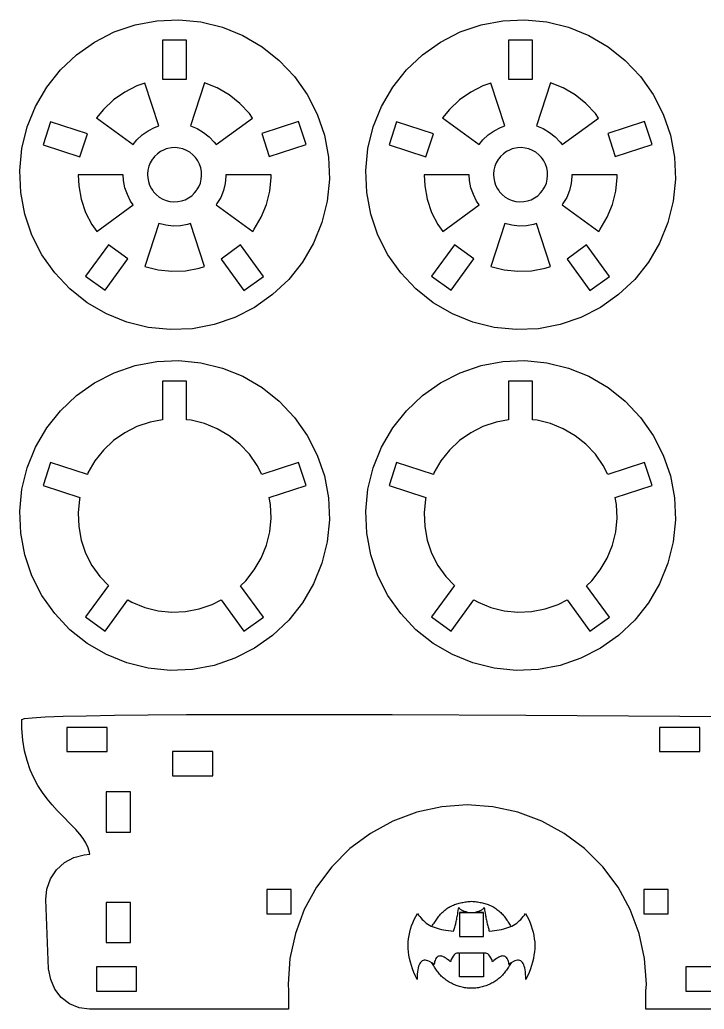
# Model space of a CAD drawing. Extents: x -3458 to 3458, y -2251 to 2251.
# Drawn here: x -3342 to -2525, y 1026 to 2206 of the extents above; entities that cross this region are included whole.
import ezdxf

# ---------------------------------------------------------------- set-up
doc = ezdxf.new("R2010")
doc.units = 0
doc.header["$MEASUREMENT"] = 0
doc.layers.get('0').update_dxf_attribs({"linetype": 'CONTINUOUS'})

msp = doc.modelspace()

# ---------------------------------------------------------------- linework, layer by layer
for p, q in [((-3229.2, 2191.2), (-3204.2, 2199.7)), ((-3204.2, 2199.7), (-3178.3, 2204.6)), ((-3178.3, 2204.6), (-3152, 2205.7)), ((-3152, 2205.7), (-3125.7, 2203.1)), ((-3125.7, 2203.1), (-3100.2, 2196.8)), ((-3100.2, 2196.8), (-3075.7, 2186.8)), ((-2816.4, 2191.2), (-2791.4, 2199.7)), ((-2791.4, 2199.7), (-2765.5, 2204.6)), ((-2765.5, 2204.6), (-2739.2, 2205.7)), ((-2739.2, 2205.7), (-2712.9, 2203.1)), ((-2712.9, 2203.1), (-2687.4, 2196.8)), ((-2687.4, 2196.8), (-2662.9, 2186.8)), ((-3252.7, 2179.2), (-3229.2, 2191.2)), ((-3075.7, 2186.8), (-3052.9, 2173.6)), ((-2839.9, 2179.2), (-2816.4, 2191.2)), ((-2662.9, 2186.8), (-2640.1, 2173.6)), ((-3274.2, 2164), (-3252.7, 2179.2)), ((-3142.8, 2181.3), (-3171.6, 2181.3)), ((-3171.6, 2181.3), (-3171.6, 2135)), ((-3142.8, 2135), (-3142.8, 2181.3)), ((-3052.9, 2173.6), (-3032.3, 2157.2)), ((-2861.4, 2164), (-2839.9, 2179.2)), ((-2758.8, 2181.3), (-2758.8, 2135)), ((-2730, 2181.3), (-2758.8, 2181.3)), ((-2730, 2135), (-2730, 2181.3)), ((-2640.1, 2173.6), (-2619.5, 2157.2)), ((-3293.4, 2145.9), (-3274.2, 2164)), ((-2880.6, 2145.9), (-2861.4, 2164)), ((-3032.3, 2157.2), (-3014.2, 2138)), ((-2619.5, 2157.2), (-2601.4, 2138)), ((-3309.7, 2125.2), (-3293.4, 2145.9)), ((-3014.2, 2138), (-2999, 2116.5)), ((-2897, 2125.2), (-2880.6, 2145.9)), ((-2601.4, 2138), (-2586.2, 2116.5)), ((-3323, 2102.5), (-3309.7, 2125.2)), ((-3202.1, 2127.1), (-3216.7, 2119.6)), ((-3192.7, 2130.3), (-3202.1, 2127.1)), ((-3176.1, 2079.2), (-3192.7, 2130.3)), ((-3171.6, 2135), (-3142.8, 2135)), ((-3121.6, 2130.6), (-3138.3, 2079.2)), ((-3106.4, 2124.4), (-3121.6, 2130.6)), ((-3092.2, 2116.1), (-3106.4, 2124.4)), ((-2910.2, 2102.5), (-2897, 2125.2)), ((-2789.3, 2127.1), (-2803.9, 2119.6)), ((-2779.9, 2130.3), (-2789.3, 2127.1)), ((-2763.3, 2079.2), (-2779.9, 2130.3)), ((-2758.8, 2135), (-2730, 2135)), ((-2708.8, 2130.6), (-2725.5, 2079.2)), ((-2693.6, 2124.4), (-2708.8, 2130.6)), ((-2679.4, 2116.1), (-2693.6, 2124.4)), ((-3216.7, 2119.6), (-3230.1, 2110.2)), ((-3079.3, 2105.9), (-3092.2, 2116.1)), ((-2999, 2116.5), (-2987, 2093)), ((-2803.9, 2119.6), (-2817.3, 2110.2)), ((-2666.5, 2105.9), (-2679.4, 2116.1)), ((-2586.2, 2116.5), (-2574.2, 2093)), ((-3332.9, 2078), (-3323, 2102.5)), ((-3230.1, 2110.2), (-3242.1, 2098.9)), ((-3068, 2094), (-3079.3, 2105.9)), ((-2920.1, 2078), (-2910.2, 2102.5)), ((-2817.3, 2110.2), (-2829.3, 2098.9)), ((-2655.2, 2094), (-2666.5, 2105.9)), ((-3242.1, 2098.9), (-3250.4, 2088.7)), ((-3250.4, 2088.7), (-3206.7, 2056.9)), ((-3107.7, 2057), (-3064.2, 2088.6)), ((-3064.2, 2088.6), (-3068, 2094)), ((-2987, 2093), (-2978.5, 2068)), ((-2829.3, 2098.9), (-2837.6, 2088.7)), ((-2837.6, 2088.7), (-2793.9, 2056.9)), ((-2694.9, 2057), (-2651.4, 2088.6)), ((-2651.4, 2088.6), (-2655.2, 2094)), ((-2574.2, 2093), (-2565.7, 2068)), ((-3339.3, 2052.4), (-3332.9, 2078)), ((-3305.2, 2084.1), (-3314.1, 2056.8)), ((-3261.2, 2069.9), (-3305.2, 2084.1)), ((-3188.8, 2073.4), (-3181, 2077.4)), ((-3181, 2077.4), (-3176.1, 2079.2)), ((-3138.3, 2079.2), (-3130.2, 2075.9)), ((-3009.2, 2084.3), (-3053.2, 2070)), ((-3000.3, 2056.9), (-3009.2, 2084.3)), ((-2926.5, 2052.4), (-2920.1, 2078)), ((-2892.4, 2084.1), (-2901.3, 2056.8)), ((-2848.4, 2069.9), (-2892.4, 2084.1)), ((-2776, 2073.4), (-2768.2, 2077.4)), ((-2768.2, 2077.4), (-2763.3, 2079.2)), ((-2725.5, 2079.2), (-2717.4, 2075.9)), ((-2596.4, 2084.3), (-2640.4, 2070)), ((-2587.5, 2056.9), (-2596.4, 2084.3)), ((-3270.1, 2042.5), (-3261.2, 2069.9)), ((-3202.3, 2062.4), (-3195.9, 2068.4)), ((-3195.9, 2068.4), (-3188.8, 2073.4)), ((-3130.2, 2075.9), (-3122.7, 2071.5)), ((-3122.7, 2071.5), (-3115.8, 2066.1)), ((-3115.8, 2066.1), (-3109.8, 2059.8)), ((-3053.2, 2070), (-3044.3, 2042.6)), ((-2978.5, 2068), (-2973.6, 2042.1)), ((-2857.3, 2042.5), (-2848.4, 2069.9)), ((-2789.5, 2062.4), (-2783.1, 2068.4)), ((-2783.1, 2068.4), (-2776, 2073.4)), ((-2717.4, 2075.9), (-2709.9, 2071.5)), ((-2709.9, 2071.5), (-2703, 2066.1)), ((-2703, 2066.1), (-2697, 2059.8)), ((-2640.4, 2070), (-2631.5, 2042.6)), ((-2565.7, 2068), (-2560.8, 2042.1)), ((-3314.1, 2056.8), (-3270.1, 2042.5)), ((-3206.7, 2056.9), (-3202.3, 2062.4)), ((-3160.9, 2053.1), (-3165.4, 2052.3)), ((-3156.3, 2053.3), (-3160.9, 2053.1)), ((-3151.7, 2052.8), (-3156.3, 2053.3)), ((-3147.2, 2051.7), (-3151.7, 2052.8)), ((-3109.8, 2059.8), (-3107.7, 2057)), ((-3044.3, 2042.6), (-3000.3, 2056.9)), ((-2901.3, 2056.8), (-2857.3, 2042.5)), ((-2793.9, 2056.9), (-2789.5, 2062.4)), ((-2748.1, 2053.1), (-2752.6, 2052.3)), ((-2743.5, 2053.3), (-2748.1, 2053.1)), ((-2738.9, 2052.8), (-2743.5, 2053.3)), ((-2734.4, 2051.7), (-2738.9, 2052.8)), ((-2697, 2059.8), (-2694.9, 2057)), ((-2631.5, 2042.6), (-2587.5, 2056.9)), ((-3341.9, 2026.2), (-3339.3, 2052.4)), ((-3181, 2042.8), (-3183.3, 2040)), ((-3177.7, 2046), (-3181, 2042.8)), ((-3173.9, 2048.7), (-3177.7, 2046)), ((-3169.8, 2050.8), (-3173.9, 2048.7)), ((-3167.2, 2051.7), (-3169.8, 2050.8)), ((-3165.4, 2052.3), (-3167.2, 2051.7)), ((-3142.9, 2050), (-3147.2, 2051.7)), ((-3138.9, 2047.7), (-3142.9, 2050)), ((-3135.3, 2044.8), (-3138.9, 2047.7)), ((-3132.2, 2041.5), (-3135.3, 2044.8)), ((-3131, 2040), (-3132.2, 2041.5)), ((-2973.6, 2042.1), (-2972.5, 2015.8)), ((-2929.1, 2026.2), (-2926.5, 2052.4)), ((-2768.2, 2042.8), (-2770.5, 2040)), ((-2764.9, 2046), (-2768.2, 2042.8)), ((-2761.1, 2048.7), (-2764.9, 2046)), ((-2757, 2050.8), (-2761.1, 2048.7)), ((-2754.4, 2051.7), (-2757, 2050.8)), ((-2752.6, 2052.3), (-2754.4, 2051.7)), ((-2730.1, 2050), (-2734.4, 2051.7)), ((-2726.1, 2047.7), (-2730.1, 2050)), ((-2722.5, 2044.8), (-2726.1, 2047.7)), ((-2719.4, 2041.5), (-2722.5, 2044.8)), ((-2718.2, 2040), (-2719.4, 2041.5)), ((-2560.8, 2042.1), (-2559.7, 2015.8)), ((-3187.9, 2031), (-3189, 2026.5)), ((-3186.2, 2035.2), (-3187.9, 2031)), ((-3183.9, 2039.2), (-3186.2, 2035.2)), ((-3183.3, 2040), (-3183.9, 2039.2)), ((-3129.5, 2037.7), (-3131, 2040)), ((-3127.4, 2033.6), (-3129.5, 2037.7)), ((-3125.9, 2029.2), (-3127.4, 2033.6)), ((-3125.1, 2024.7), (-3125.9, 2029.2)), ((-2775.1, 2031), (-2776.2, 2026.5)), ((-2773.4, 2035.2), (-2775.1, 2031)), ((-2771.1, 2039.2), (-2773.4, 2035.2)), ((-2770.5, 2040), (-2771.1, 2039.2)), ((-2716.7, 2037.7), (-2718.2, 2040)), ((-2714.6, 2033.6), (-2716.7, 2037.7)), ((-2713.1, 2029.2), (-2714.6, 2033.6)), ((-2712.3, 2024.7), (-2713.1, 2029.2)), ((-3340.7, 1999.9), (-3341.9, 2026.2)), ((-3218.4, 2021), (-3272.4, 2021)), ((-3272.4, 2021), (-3271.6, 2007.8)), ((-3218, 2014), (-3218.4, 2021)), ((-3189, 2026.5), (-3189.5, 2021.9)), ((-3189.5, 2021.9), (-3189.5, 2021)), ((-3189.5, 2021), (-3189.3, 2017.3)), ((-3189.3, 2017.3), (-3188.4, 2012.8)), ((-3125.3, 2015.5), (-3124.9, 2020.1)), ((-3124.9, 2021), (-3125.1, 2024.7)), ((-3124.9, 2020.1), (-3124.9, 2021)), ((-3096, 2019.3), (-3096.9, 2010.6)), ((-3042, 2021), (-3096, 2021)), ((-3096, 2021), (-3096, 2019.3)), ((-3043.6, 2001.4), (-3042, 2017.8)), ((-3042, 2017.8), (-3042, 2021)), ((-2928, 1999.9), (-2929.1, 2026.2)), ((-2805.6, 2021), (-2859.6, 2021)), ((-2859.6, 2021), (-2858.8, 2007.8)), ((-2805.2, 2014), (-2805.6, 2021)), ((-2776.2, 2026.5), (-2776.7, 2021.9)), ((-2776.7, 2021.9), (-2776.7, 2021)), ((-2776.7, 2021), (-2776.5, 2017.3)), ((-2776.5, 2017.3), (-2775.6, 2012.8)), ((-2712.5, 2015.5), (-2712.1, 2020.1)), ((-2712.1, 2021), (-2712.3, 2024.7)), ((-2712.1, 2020.1), (-2712.1, 2021)), ((-2683.2, 2019.3), (-2684.1, 2010.6)), ((-2629.2, 2021), (-2683.2, 2021)), ((-2683.2, 2021), (-2683.2, 2019.3)), ((-2630.9, 2001.4), (-2629.2, 2017.8)), ((-2629.2, 2017.8), (-2629.2, 2021)), ((-3271.6, 2007.8), (-3268.6, 1991.7)), ((-3216.4, 2005.4), (-3218, 2014)), ((-3188.4, 2012.8), (-3187, 2008.4)), ((-3187, 2008.4), (-3184.8, 2004.3)), ((-3130.5, 2002.8), (-3128.2, 2006.7)), ((-3128.2, 2006.7), (-3126.4, 2011)), ((-3126.4, 2011), (-3125.3, 2015.5)), ((-3096.9, 2010.6), (-3099, 2002.1)), ((-2972.5, 2015.8), (-2975.1, 1989.6)), ((-2858.8, 2007.8), (-2855.8, 1991.7)), ((-2803.6, 2005.4), (-2805.2, 2014)), ((-2775.6, 2012.8), (-2774.2, 2008.4)), ((-2774.2, 2008.4), (-2772, 2004.3)), ((-2717.7, 2002.8), (-2715.4, 2006.7)), ((-2715.4, 2006.7), (-2713.6, 2011)), ((-2713.6, 2011), (-2712.5, 2015.5)), ((-2684.1, 2010.6), (-2686.2, 2002.1)), ((-2559.7, 2015.8), (-2562.3, 1989.6)), ((-3335.9, 1973.9), (-3340.7, 1999.9)), ((-3213.5, 1997.2), (-3216.4, 2005.4)), ((-3209.6, 1989.4), (-3213.5, 1997.2)), ((-3184.8, 2004.3), (-3183.3, 2002)), ((-3183.3, 2002), (-3182.2, 2000.5)), ((-3182.2, 2000.5), (-3179, 1997.2)), ((-3179, 1997.2), (-3175.4, 1994.3)), ((-3175.4, 1994.3), (-3171.4, 1992)), ((-3140.5, 1993.3), (-3136.7, 1996)), ((-3136.7, 1996), (-3133.4, 1999.2)), ((-3133.4, 1999.2), (-3131, 2002)), ((-3131, 2002), (-3130.5, 2002.8)), ((-3102.2, 1994), (-3106.7, 1986.5)), ((-3099, 2002.1), (-3102.2, 1994)), ((-3047.6, 1985.4), (-3043.6, 2001.4)), ((-2923.1, 1973.9), (-2928, 1999.9)), ((-2800.7, 1997.2), (-2803.6, 2005.4)), ((-2796.8, 1989.4), (-2800.7, 1997.2)), ((-2772, 2004.3), (-2770.5, 2002)), ((-2770.5, 2002), (-2769.4, 2000.5)), ((-2769.4, 2000.5), (-2766.2, 1997.2)), ((-2766.2, 1997.2), (-2762.6, 1994.3)), ((-2762.6, 1994.3), (-2758.6, 1992)), ((-2727.7, 1993.3), (-2723.9, 1996)), ((-2723.9, 1996), (-2720.6, 1999.2)), ((-2720.6, 1999.2), (-2718.2, 2002)), ((-2718.2, 2002), (-2717.7, 2002.8)), ((-2689.4, 1994), (-2693.8, 1986.5)), ((-2686.2, 2002.1), (-2689.4, 1994)), ((-2634.8, 1985.4), (-2630.9, 2001.4)), ((-3268.6, 1991.7), (-3263.3, 1976.1)), ((-3250.1, 1953.4), (-3206.7, 1985)), ((-3206.7, 1985), (-3209.6, 1989.4)), ((-3171.4, 1992), (-3167.2, 1990.2)), ((-3167.2, 1990.2), (-3162.7, 1989.1)), ((-3162.7, 1989.1), (-3158.1, 1988.7)), ((-3158.1, 1988.7), (-3153.5, 1988.9)), ((-3153.5, 1988.9), (-3148.9, 1989.7)), ((-3148.9, 1989.7), (-3147.2, 1990.3)), ((-3147.2, 1990.3), (-3144.6, 1991.2)), ((-3144.6, 1991.2), (-3140.5, 1993.3)), ((-3106.7, 1986.5), (-3107.7, 1985.1)), ((-3107.7, 1985.1), (-3063.9, 1953.3)), ((-3053.8, 1970.2), (-3047.6, 1985.4)), ((-2975.1, 1989.6), (-2981.4, 1964)), ((-2855.8, 1991.7), (-2850.5, 1976.1)), ((-2837.3, 1953.4), (-2793.9, 1985)), ((-2793.9, 1985), (-2796.8, 1989.4)), ((-2758.6, 1992), (-2754.3, 1990.2)), ((-2754.3, 1990.2), (-2749.9, 1989.1)), ((-2749.9, 1989.1), (-2745.3, 1988.7)), ((-2745.3, 1988.7), (-2740.7, 1988.9)), ((-2740.7, 1988.9), (-2736.1, 1989.7)), ((-2736.1, 1989.7), (-2734.4, 1990.3)), ((-2734.4, 1990.3), (-2731.8, 1991.2)), ((-2731.8, 1991.2), (-2727.7, 1993.3)), ((-2693.8, 1986.5), (-2694.9, 1985.1)), ((-2694.9, 1985.1), (-2651.1, 1953.3)), ((-2641, 1970.2), (-2634.8, 1985.4)), ((-2562.3, 1989.6), (-2568.6, 1964)), ((-3327.4, 1949), (-3335.9, 1973.9)), ((-3263.3, 1976.1), (-3255.8, 1961.5)), ((-3062.1, 1956), (-3053.8, 1970.2)), ((-2914.6, 1949), (-2923.1, 1973.9)), ((-2850.5, 1976.1), (-2843, 1961.5)), ((-2649.3, 1956), (-2641, 1970.2)), ((-3255.8, 1961.5), (-3250.1, 1953.4)), ((-3176.1, 1962.8), (-3192.7, 1911.4)), ((-3167.6, 1960.7), (-3176.1, 1962.8)), ((-3158.9, 1959.8), (-3167.6, 1960.7)), ((-3150.2, 1960.2), (-3158.9, 1959.8)), ((-3141.6, 1961.8), (-3150.2, 1960.2)), ((-3138.2, 1962.8), (-3141.6, 1961.8)), ((-3121.6, 1911.7), (-3138.2, 1962.8)), ((-2981.4, 1964), (-2991.3, 1939.5)), ((-2843, 1961.5), (-2837.3, 1953.4)), ((-2763.3, 1962.8), (-2779.9, 1911.4)), ((-2754.8, 1960.7), (-2763.3, 1962.8)), ((-2746.1, 1959.8), (-2754.8, 1960.7)), ((-2737.4, 1960.2), (-2746.1, 1959.8)), ((-2728.8, 1961.8), (-2737.4, 1960.2)), ((-2725.4, 1962.8), (-2728.8, 1961.8)), ((-2708.8, 1911.7), (-2725.4, 1962.8)), ((-2568.6, 1964), (-2578.5, 1939.5)), ((-3315.4, 1925.5), (-3327.4, 1949)), ((-3063.9, 1953.3), (-3062.1, 1956)), ((-2902.6, 1925.5), (-2914.6, 1949)), ((-2651.1, 1953.3), (-2649.3, 1956)), ((-3236.1, 1937.5), (-3263.4, 1900.2)), ((-3212.9, 1920.5), (-3236.1, 1937.5)), ((-3078.5, 1937.2), (-3101.8, 1920.3)), ((-3051.3, 1899.8), (-3078.5, 1937.2)), ((-2991.3, 1939.5), (-3004.6, 1916.8)), ((-2823.3, 1937.5), (-2850.6, 1900.2)), ((-2800.1, 1920.5), (-2823.3, 1937.5)), ((-2665.7, 1937.2), (-2689, 1920.3)), ((-2638.5, 1899.8), (-2665.7, 1937.2)), ((-2578.5, 1939.5), (-2591.8, 1916.8)), ((-3300.2, 1904), (-3315.4, 1925.5)), ((-2887.4, 1904), (-2902.6, 1925.5)), ((-3240.2, 1883.2), (-3212.9, 1920.5)), ((-3192.7, 1911.4), (-3176.8, 1907.5)), ((-3127.8, 1909.6), (-3121.6, 1911.7)), ((-3101.8, 1920.3), (-3074.6, 1882.9)), ((-3004.6, 1916.8), (-3021, 1896.1)), ((-2827.4, 1883.2), (-2800.1, 1920.5)), ((-2779.9, 1911.4), (-2764, 1907.5)), ((-2715, 1909.6), (-2708.8, 1911.7)), ((-2689, 1920.3), (-2661.8, 1882.9)), ((-2591.8, 1916.8), (-2608.2, 1896.1)), ((-3282.1, 1884.8), (-3300.2, 1904)), ((-3263.4, 1900.2), (-3240.2, 1883.2)), ((-3176.8, 1907.5), (-3160.4, 1905.8)), ((-3160.4, 1905.8), (-3144, 1906.5)), ((-3144, 1906.5), (-3127.8, 1909.6)), ((-3074.6, 1882.9), (-3051.3, 1899.8)), ((-2869.3, 1884.8), (-2887.4, 1904)), ((-2850.6, 1900.2), (-2827.4, 1883.2)), ((-2764, 1907.5), (-2747.6, 1905.8)), ((-2747.6, 1905.8), (-2731.2, 1906.5)), ((-2731.2, 1906.5), (-2715, 1909.6)), ((-2661.8, 1882.9), (-2638.5, 1899.8)), ((-3021, 1896.1), (-3040.2, 1878)), ((-2608.2, 1896.1), (-2627.4, 1878)), ((-3261.4, 1868.4), (-3282.1, 1884.8)), ((-3040.2, 1878), (-3061.7, 1862.8)), ((-2848.6, 1868.4), (-2869.3, 1884.8)), ((-2627.4, 1878), (-2648.9, 1862.8)), ((-3238.6, 1855.1), (-3261.4, 1868.4)), ((-2825.8, 1855.1), (-2848.6, 1868.4)), ((-3214.2, 1845.2), (-3238.6, 1855.1)), ((-3061.7, 1862.8), (-3085.2, 1850.8)), ((-2801.4, 1845.2), (-2825.8, 1855.1)), ((-2648.9, 1862.8), (-2672.4, 1850.8)), ((-3188.6, 1838.9), (-3214.2, 1845.2)), ((-3110.1, 1842.3), (-3136, 1837.4)), ((-3085.2, 1850.8), (-3110.1, 1842.3)), ((-2775.8, 1838.9), (-2801.4, 1845.2)), ((-2697.3, 1842.3), (-2723.2, 1837.4)), ((-2672.4, 1850.8), (-2697.3, 1842.3)), ((-3162.4, 1836.3), (-3188.6, 1838.9)), ((-3136, 1837.4), (-3162.4, 1836.3)), ((-2749.6, 1836.3), (-2775.8, 1838.9)), ((-2723.2, 1837.4), (-2749.6, 1836.3)), ((-3229.2, 1784.9), (-3204.2, 1793.4)), ((-3204.2, 1793.4), (-3178.3, 1798.3)), ((-3178.3, 1798.3), (-3152, 1799.4)), ((-3152, 1799.4), (-3125.7, 1796.8)), ((-3125.7, 1796.8), (-3100.2, 1790.5)), ((-2816.4, 1784.9), (-2791.4, 1793.4)), ((-2791.4, 1793.4), (-2765.5, 1798.3)), ((-2765.5, 1798.3), (-2739.2, 1799.4)), ((-2739.2, 1799.4), (-2712.9, 1796.8)), ((-2712.9, 1796.8), (-2687.4, 1790.5)), ((-3252.7, 1772.9), (-3229.2, 1784.9)), ((-3100.2, 1790.5), (-3075.7, 1780.6)), ((-2839.9, 1772.9), (-2816.4, 1784.9)), ((-2687.4, 1790.5), (-2662.9, 1780.6)), ((-3274.2, 1757.7), (-3252.7, 1772.9)), ((-3142.8, 1775), (-3171.6, 1775)), ((-3171.6, 1775), (-3171.6, 1728.7)), ((-3142.8, 1728.7), (-3142.8, 1775)), ((-3075.7, 1780.6), (-3052.9, 1767.3)), ((-2861.4, 1757.7), (-2839.9, 1772.9)), ((-2730, 1775), (-2758.8, 1775)), ((-2758.8, 1775), (-2758.8, 1728.7)), ((-2730, 1728.7), (-2730, 1775)), ((-2662.9, 1780.6), (-2640.1, 1767.3)), ((-3293.4, 1739.6), (-3274.2, 1757.7)), ((-3052.9, 1767.3), (-3032.3, 1750.9)), ((-2880.6, 1739.6), (-2861.4, 1757.7)), ((-2640.1, 1767.3), (-2619.5, 1750.9)), ((-3032.3, 1750.9), (-3014.2, 1731.7)), ((-2619.5, 1750.9), (-2601.4, 1731.7)), ((-3309.7, 1719), (-3293.4, 1739.6)), ((-2897, 1719), (-2880.6, 1739.6)), ((-3186.5, 1726.1), (-3202.1, 1720.8)), ((-3171.6, 1728.7), (-3186.5, 1726.1)), ((-3137.6, 1728.2), (-3142.8, 1728.7)), ((-3121.6, 1724.3), (-3137.6, 1728.2)), ((-3106.4, 1718.1), (-3121.6, 1724.3)), ((-3014.2, 1731.7), (-2999, 1710.2)), ((-2773.7, 1726.1), (-2789.3, 1720.8)), ((-2758.8, 1728.7), (-2773.7, 1726.1)), ((-2724.8, 1728.2), (-2730, 1728.7)), ((-2708.8, 1724.3), (-2724.8, 1728.2)), ((-2693.6, 1718.1), (-2708.8, 1724.3)), ((-2601.4, 1731.7), (-2586.2, 1710.2)), ((-3323, 1696.2), (-3309.7, 1719)), ((-3216.7, 1713.3), (-3230.1, 1703.9)), ((-3202.1, 1720.8), (-3216.7, 1713.3)), ((-3092.2, 1709.8), (-3106.4, 1718.1)), ((-2910.2, 1696.2), (-2897, 1719)), ((-2803.9, 1713.3), (-2817.3, 1703.9)), ((-2789.3, 1720.8), (-2803.9, 1713.3)), ((-2679.4, 1709.8), (-2693.6, 1718.1)), ((-3230.1, 1703.9), (-3242.1, 1692.6)), ((-3079.3, 1699.6), (-3092.2, 1709.8)), ((-3068, 1687.7), (-3079.3, 1699.6)), ((-2999, 1710.2), (-2987, 1686.7)), ((-2817.3, 1703.9), (-2829.3, 1692.6)), ((-2666.5, 1699.6), (-2679.4, 1709.8)), ((-2655.2, 1687.7), (-2666.5, 1699.6)), ((-2586.2, 1710.2), (-2574.2, 1686.7)), ((-3332.9, 1671.7), (-3323, 1696.2)), ((-3242.1, 1692.6), (-3252.3, 1679.7)), ((-3058.5, 1674.3), (-3068, 1687.7)), ((-2920.1, 1671.7), (-2910.2, 1696.2)), ((-2829.3, 1692.6), (-2839.5, 1679.7)), ((-2645.7, 1674.3), (-2655.2, 1687.7)), ((-3305.2, 1677.9), (-3314.1, 1650.5)), ((-3261.2, 1663.6), (-3305.2, 1677.9)), ((-3252.3, 1679.7), (-3260.6, 1665.5)), ((-3009.2, 1678), (-3053.2, 1663.7)), ((-3000.3, 1650.6), (-3009.2, 1678)), ((-2987, 1686.7), (-2978.5, 1661.8)), ((-2892.4, 1677.9), (-2901.3, 1650.5)), ((-2848.4, 1663.6), (-2892.4, 1677.9)), ((-2839.5, 1679.7), (-2847.8, 1665.5)), ((-2596.4, 1678), (-2640.4, 1663.7)), ((-2587.5, 1650.6), (-2596.4, 1678)), ((-2574.2, 1686.7), (-2565.7, 1661.8)), ((-3339.3, 1646.2), (-3332.9, 1671.7)), ((-3260.6, 1665.5), (-3261.2, 1663.6)), ((-3053.2, 1663.7), (-3058.5, 1674.3)), ((-2926.5, 1646.2), (-2920.1, 1671.7)), ((-2847.8, 1665.5), (-2848.4, 1663.6)), ((-2640.4, 1663.7), (-2645.7, 1674.3)), ((-2978.5, 1661.8), (-2973.6, 1635.9)), ((-2565.7, 1661.8), (-2560.8, 1635.9)), ((-3341.9, 1619.9), (-3339.3, 1646.2)), ((-3314.1, 1650.5), (-3270.1, 1636.2)), ((-3044.3, 1636.3), (-3000.3, 1650.6)), ((-2929.1, 1619.9), (-2926.5, 1646.2)), ((-2901.3, 1650.5), (-2857.3, 1636.2)), ((-2631.5, 1636.3), (-2587.5, 1650.6)), ((-3270.7, 1634.3), (-3272.3, 1618)), ((-3270.1, 1636.2), (-3270.7, 1634.3)), ((-3042.7, 1627.9), (-3044.3, 1636.3)), ((-2973.6, 1635.9), (-2972.5, 1609.5)), ((-2857.9, 1634.3), (-2859.5, 1618)), ((-2857.3, 1636.2), (-2857.9, 1634.3)), ((-2629.9, 1627.9), (-2631.5, 1636.3)), ((-2560.8, 1635.9), (-2559.7, 1609.5)), ((-3340.7, 1593.6), (-3341.9, 1619.9)), ((-3272.3, 1618), (-3271.6, 1601.5)), ((-3042, 1611.5), (-3042.7, 1627.9)), ((-2928, 1593.6), (-2929.1, 1619.9)), ((-2859.5, 1618), (-2858.8, 1601.5)), ((-2629.2, 1611.5), (-2629.9, 1627.9)), ((-3043.6, 1595.1), (-3042, 1611.5)), ((-2972.5, 1609.5), (-2975.1, 1583.3)), ((-2630.9, 1595.1), (-2629.2, 1611.5)), ((-2559.7, 1609.5), (-2562.3, 1583.3)), ((-3335.9, 1567.7), (-3340.7, 1593.6)), ((-3271.6, 1601.5), (-3268.6, 1585.4)), ((-3047.6, 1579.2), (-3043.6, 1595.1)), ((-2923.1, 1567.7), (-2928, 1593.6)), ((-2858.8, 1601.5), (-2855.8, 1585.4)), ((-2634.8, 1579.2), (-2630.9, 1595.1)), ((-3268.6, 1585.4), (-3263.3, 1569.8)), ((-2975.1, 1583.3), (-2981.4, 1557.7)), ((-2855.8, 1585.4), (-2850.5, 1569.8)), ((-2562.3, 1583.3), (-2568.6, 1557.7)), ((-3263.3, 1569.8), (-3255.8, 1555.2)), ((-3053.8, 1563.9), (-3047.6, 1579.2)), ((-2850.5, 1569.8), (-2843, 1555.2)), ((-2641, 1563.9), (-2634.8, 1579.2)), ((-3327.4, 1542.7), (-3335.9, 1567.7)), ((-3062.1, 1549.7), (-3053.8, 1563.9)), ((-2981.4, 1557.7), (-2991.3, 1533.3)), ((-2914.6, 1542.7), (-2923.1, 1567.7)), ((-2649.3, 1549.7), (-2641, 1563.9)), ((-2568.6, 1557.7), (-2578.5, 1533.3)), ((-3255.8, 1555.2), (-3246.3, 1541.8)), ((-3072.3, 1536.8), (-3062.1, 1549.7)), ((-2843, 1555.2), (-2833.5, 1541.8)), ((-2659.5, 1536.8), (-2649.3, 1549.7)), ((-3315.4, 1519.2), (-3327.4, 1542.7)), ((-3246.3, 1541.8), (-3236.1, 1531.2)), ((-3078.5, 1531), (-3072.3, 1536.8)), ((-2902.6, 1519.2), (-2914.6, 1542.7)), ((-2833.5, 1541.8), (-2823.3, 1531.2)), ((-2665.7, 1531), (-2659.5, 1536.8)), ((-3236.1, 1531.2), (-3263.4, 1493.9)), ((-3051.3, 1493.6), (-3078.5, 1531)), ((-2991.3, 1533.3), (-3004.6, 1510.5)), ((-2823.3, 1531.2), (-2850.6, 1493.9)), ((-2638.5, 1493.6), (-2665.7, 1531)), ((-2578.5, 1533.3), (-2591.8, 1510.5)), ((-3300.2, 1497.7), (-3315.4, 1519.2)), ((-3240.2, 1476.9), (-3212.9, 1514.2)), ((-3212.9, 1514.2), (-3208, 1511.3)), ((-3208, 1511.3), (-3192.7, 1505.1)), ((-3112.3, 1508.6), (-3101.8, 1514)), ((-3101.8, 1514), (-3074.6, 1476.6)), ((-3004.6, 1510.5), (-3021, 1489.8)), ((-2887.4, 1497.7), (-2902.6, 1519.2)), ((-2827.4, 1476.9), (-2800.1, 1514.2)), ((-2800.1, 1514.2), (-2795.2, 1511.3)), ((-2795.2, 1511.3), (-2779.9, 1505.1)), ((-2699.5, 1508.6), (-2689, 1514)), ((-2689, 1514), (-2661.8, 1476.6)), ((-2591.8, 1510.5), (-2608.2, 1489.8)), ((-3192.7, 1505.1), (-3176.8, 1501.2)), ((-3176.8, 1501.2), (-3160.4, 1499.6)), ((-3160.4, 1499.6), (-3144, 1500.3)), ((-3144, 1500.3), (-3127.8, 1503.3)), ((-3127.8, 1503.3), (-3112.3, 1508.6)), ((-2779.9, 1505.1), (-2764, 1501.2)), ((-2764, 1501.2), (-2747.6, 1499.6)), ((-2747.6, 1499.6), (-2731.2, 1500.3)), ((-2731.2, 1500.3), (-2715, 1503.3)), ((-2715, 1503.3), (-2699.5, 1508.6)), ((-3282.1, 1478.5), (-3300.2, 1497.7)), ((-3263.4, 1493.9), (-3240.2, 1476.9)), ((-3074.6, 1476.6), (-3051.3, 1493.6)), ((-3021, 1489.8), (-3040.2, 1471.7)), ((-2869.3, 1478.5), (-2887.4, 1497.7)), ((-2850.6, 1493.9), (-2827.4, 1476.9)), ((-2661.8, 1476.6), (-2638.5, 1493.6)), ((-2608.2, 1489.8), (-2627.4, 1471.7)), ((-3261.4, 1462.1), (-3282.1, 1478.5)), ((-2848.6, 1462.1), (-2869.3, 1478.5)), ((-3040.2, 1471.7), (-3061.7, 1456.5)), ((-2627.4, 1471.7), (-2648.9, 1456.5)), ((-3238.6, 1448.9), (-3261.4, 1462.1)), ((-3061.7, 1456.5), (-3085.2, 1444.5)), ((-2825.8, 1448.9), (-2848.6, 1462.1)), ((-2648.9, 1456.5), (-2672.4, 1444.5)), ((-3214.2, 1439), (-3238.6, 1448.9)), ((-3085.2, 1444.5), (-3110.1, 1436)), ((-2801.4, 1439), (-2825.8, 1448.9)), ((-2672.4, 1444.5), (-2697.3, 1436)), ((-3188.6, 1432.6), (-3214.2, 1439)), ((-3162.4, 1430), (-3188.6, 1432.6)), ((-3136, 1431.1), (-3162.4, 1430)), ((-3110.1, 1436), (-3136, 1431.1)), ((-2775.8, 1432.6), (-2801.4, 1439)), ((-2749.6, 1430), (-2775.8, 1432.6)), ((-2723.2, 1431.1), (-2749.6, 1430)), ((-2697.3, 1436), (-2723.2, 1431.1)), ((-3339.3, 1371.3), (-3336.2, 1372.5)), ((-3339.3, 1360.9), (-3339.3, 1371.3)), ((-3336.2, 1372.5), (-3327, 1373.6)), ((-3327, 1373.6), (-3311.6, 1374.5)), ((-3311.6, 1374.5), (-3290.1, 1375.4)), ((-3290.1, 1375.4), (-3262.5, 1376)), ((-3262.5, 1376), (-3228.8, 1376.6)), ((-3228.8, 1376.6), (-3188.9, 1377)), ((-3188.9, 1377), (-3143, 1377.4)), ((-3143, 1377.4), (-3090.8, 1377.6)), ((-3090.8, 1377.6), (-3032.6, 1377.6)), ((-3032.6, 1377.6), (-2968.2, 1377.6)), ((-2968.2, 1377.6), (-2897.7, 1377.4)), ((-2897.7, 1377.4), (-2738.3, 1376.6)), ((-2738.3, 1376.6), (-2554.4, 1375.4)), ((-2554.4, 1375.4), (-2113, 1371.3)), ((-3338.2, 1346.9), (-3339.3, 1360.9)), ((-3285.6, 1362), (-3285.6, 1333.2)), ((-3237.6, 1362), (-3285.6, 1362)), ((-3237.6, 1333.2), (-3237.6, 1362)), ((-2578.5, 1362), (-2578.5, 1333.2)), ((-2530.5, 1362), (-2578.5, 1362)), ((-2530.5, 1333.2), (-2530.5, 1362)), ((-3336.1, 1334.1), (-3338.2, 1346.9)), ((-3333.1, 1322.4), (-3336.1, 1334.1)), ((-3285.6, 1333.2), (-3237.6, 1333.2)), ((-3111.5, 1333.2), (-3159.5, 1333.2)), ((-3159.5, 1333.2), (-3159.5, 1304.4)), ((-3111.5, 1304.4), (-3111.5, 1333.2)), ((-2578.5, 1333.2), (-2530.5, 1333.2)), ((-3329.4, 1311.6), (-3333.1, 1322.4)), ((-3325.1, 1301.8), (-3329.4, 1311.6)), ((-3320.2, 1292.7), (-3325.1, 1301.8)), ((-3159.5, 1304.4), (-3111.5, 1304.4)), ((-3314.8, 1284.4), (-3320.2, 1292.7)), ((-3309.2, 1276.8), (-3314.8, 1284.4)), ((-3303.3, 1269.7), (-3309.2, 1276.8)), ((-3238.7, 1285.2), (-3238.7, 1237.2)), ((-3209.9, 1285.2), (-3238.7, 1285.2)), ((-3209.9, 1237.2), (-3209.9, 1285.2)), ((-3297.4, 1263.1), (-3303.3, 1269.7)), ((-3291.5, 1257), (-3297.4, 1263.1)), ((-2838.4, 1267.5), (-2868.2, 1261)), ((-2808, 1269.7), (-2838.4, 1267.5)), ((-2777.6, 1267.5), (-2808, 1269.7)), ((-2747.8, 1261), (-2777.6, 1267.5)), ((-3280.2, 1245.6), (-3291.5, 1257)), ((-2868.2, 1261), (-2896.8, 1250.3)), ((-2719.2, 1250.3), (-2747.8, 1261)), ((-3275, 1240.2), (-3280.2, 1245.6)), ((-3270.4, 1234.8), (-3275, 1240.2)), ((-2896.8, 1250.3), (-2923.6, 1235.7)), ((-2692.4, 1235.7), (-2719.2, 1250.3)), ((-3266.3, 1229.5), (-3270.4, 1234.8)), ((-3262.9, 1224.2), (-3266.3, 1229.5)), ((-3238.7, 1237.2), (-3209.9, 1237.2)), ((-2923.6, 1235.7), (-2948, 1217.5)), ((-2668, 1217.5), (-2692.4, 1235.7)), ((-3260.2, 1218.6), (-3262.9, 1224.2)), ((-3258.6, 1212.9), (-3260.2, 1218.6)), ((-2948, 1217.5), (-2969.6, 1195.9)), ((-2646.4, 1195.9), (-2668, 1217.5)), ((-3288.6, 1200.9), (-3277.3, 1207)), ((-3277.3, 1207), (-3265, 1210)), ((-3265, 1210), (-3258.3, 1210.8)), ((-3258.3, 1210.8), (-3258.6, 1212.9)), ((-3305.4, 1181.4), (-3298.2, 1192.2)), ((-3298.2, 1192.2), (-3288.6, 1200.9)), ((-2969.6, 1195.9), (-2987.9, 1171.5)), ((-2628.1, 1171.5), (-2646.4, 1195.9)), ((-3309.7, 1169.3), (-3305.4, 1181.4)), ((-3310.9, 1156.7), (-3309.7, 1169.3)), ((-3018.2, 1168.7), (-3047, 1168.7)), ((-3047, 1168.7), (-3047, 1139.9)), ((-3018.2, 1139.9), (-3018.2, 1168.7)), ((-2987.9, 1171.5), (-3002.5, 1144.8)), ((-2613.5, 1144.8), (-2628.1, 1171.5)), ((-2568.5, 1168.7), (-2597.3, 1168.7)), ((-2597.3, 1168.7), (-2597.3, 1139.9)), ((-2568.5, 1139.9), (-2568.5, 1168.7)), ((-3307.7, 1074), (-3310.9, 1156.7)), ((-3209.9, 1153.3), (-3238.7, 1153.3)), ((-3238.7, 1153.3), (-3238.7, 1105.4)), ((-3209.9, 1105.4), (-3209.9, 1153.3)), ((-3002.5, 1144.8), (-3013.1, 1116.2)), ((-2834.6, 1144.2), (-2833.4, 1145.1)), ((-2833.4, 1145.1), (-2832.2, 1146)), ((-2832.2, 1146), (-2831, 1146.8)), ((-2831, 1146.8), (-2829.7, 1147.6)), ((-2829.7, 1147.6), (-2828.4, 1148.3)), ((-2828.4, 1148.3), (-2827.1, 1149)), ((-2827.1, 1149), (-2825.8, 1149.6)), ((-2825.8, 1149.6), (-2824.4, 1150.2)), ((-2824.4, 1150.2), (-2823.1, 1150.8)), ((-2823.1, 1150.8), (-2821.7, 1151.3)), ((-2821.7, 1151.3), (-2820.3, 1151.7)), ((-2820.3, 1151.7), (-2818.9, 1152.1)), ((-2818.9, 1152.1), (-2817.5, 1152.5)), ((-2818.7, 1144.1), (-2818.4, 1145.7)), ((-2818.4, 1145.7), (-2818.2, 1147.4)), ((-2818.2, 1147.4), (-2817.8, 1146.8)), ((-2817.8, 1146.8), (-2817.3, 1146.3)), ((-2817.5, 1152.5), (-2816.1, 1152.8)), ((-2817.3, 1146.3), (-2816.8, 1145.9)), ((-2816.8, 1145.9), (-2816.3, 1145.4)), ((-2816.3, 1145.4), (-2815.7, 1145)), ((-2816.1, 1152.8), (-2814.6, 1153.1)), ((-2815.7, 1145), (-2815.1, 1144.6)), ((-2815.1, 1144.6), (-2814.5, 1144.2)), ((-2814.6, 1153.1), (-2813.2, 1153.4)), ((-2813.2, 1153.4), (-2811.8, 1153.7)), ((-2811.8, 1153.7), (-2810.3, 1153.9)), ((-2810.3, 1153.9), (-2808.8, 1154.1)), ((-2808.8, 1154.1), (-2807.4, 1154.3)), ((-2807.4, 1154.3), (-2805.9, 1154.5)), ((-2805.9, 1154.5), (-2804.5, 1154.6)), ((-2804.5, 1154.6), (-2803, 1154.8)), ((-2803, 1154.8), (-2801.5, 1154.6)), ((-2801.5, 1154.6), (-2800.1, 1154.5)), ((-2800.1, 1154.5), (-2798.6, 1154.3)), ((-2798.6, 1154.3), (-2797.1, 1154.1)), ((-2797.1, 1154.1), (-2795.7, 1153.9)), ((-2795.7, 1153.9), (-2794.2, 1153.7)), ((-2794.2, 1153.7), (-2792.8, 1153.4)), ((-2792.8, 1153.4), (-2791.3, 1153.1)), ((-2791.5, 1144.2), (-2790.8, 1144.6)), ((-2791.3, 1153.1), (-2789.9, 1152.8)), ((-2790.8, 1144.6), (-2790.3, 1145)), ((-2790.3, 1145), (-2789.7, 1145.4)), ((-2789.9, 1152.8), (-2788.5, 1152.5)), ((-2789.7, 1145.4), (-2789.2, 1145.9)), ((-2789.2, 1145.9), (-2788.6, 1146.3)), ((-2788.6, 1146.3), (-2788.2, 1146.8)), ((-2788.5, 1152.5), (-2787.1, 1152.1)), ((-2788.2, 1146.8), (-2787.8, 1147.4)), ((-2787.8, 1147.4), (-2787.5, 1145.7)), ((-2787.5, 1145.7), (-2787.3, 1144.1)), ((-2787.1, 1152.1), (-2785.7, 1151.7)), ((-2785.7, 1151.7), (-2784.3, 1151.3)), ((-2784.3, 1151.3), (-2782.9, 1150.8)), ((-2782.9, 1150.8), (-2781.5, 1150.2)), ((-2781.5, 1150.2), (-2780.2, 1149.6)), ((-2780.2, 1149.6), (-2778.9, 1149)), ((-2778.9, 1149), (-2777.6, 1148.3)), ((-2777.6, 1148.3), (-2776.3, 1147.6)), ((-2776.3, 1147.6), (-2775, 1146.8)), ((-2775, 1146.8), (-2773.8, 1146)), ((-2773.8, 1146), (-2772.6, 1145.1)), ((-2772.6, 1145.1), (-2771.4, 1144.2)), ((-2602.8, 1116.2), (-2613.5, 1144.8)), ((-3047, 1139.9), (-3018.2, 1139.9)), ((-2872.9, 1129.1), (-2871.2, 1132.9)), ((-2871.2, 1132.9), (-2869.3, 1136.5)), ((-2869.3, 1136.5), (-2867.2, 1140.2)), ((-2867.2, 1140.2), (-2866.1, 1138.3)), ((-2866.1, 1138.3), (-2864.8, 1136.5)), ((-2864.8, 1136.5), (-2863.4, 1134.8)), ((-2863.4, 1134.8), (-2862, 1133.1)), ((-2862, 1133.1), (-2860.4, 1131.6)), ((-2845.3, 1132.3), (-2844.5, 1133.5)), ((-2844.5, 1133.5), (-2843.6, 1134.7)), ((-2843.6, 1134.7), (-2842.8, 1135.9)), ((-2842.8, 1135.9), (-2841.8, 1137)), ((-2841.8, 1137), (-2840.9, 1138.1)), ((-2840.9, 1138.1), (-2840, 1139.2)), ((-2840, 1139.2), (-2839, 1140.3)), ((-2839, 1140.3), (-2837.9, 1141.3)), ((-2837.9, 1141.3), (-2836.8, 1142.3)), ((-2836.8, 1142.3), (-2835.7, 1143.3)), ((-2835.7, 1143.3), (-2834.6, 1144.2)), ((-2820.9, 1132.1), (-2820.6, 1133.5)), ((-2820.6, 1133.5), (-2820.3, 1134.9)), ((-2820.3, 1134.9), (-2820, 1136.4)), ((-2820, 1136.4), (-2819.7, 1137.9)), ((-2819.7, 1137.9), (-2819.4, 1139.4)), ((-2819.4, 1139.4), (-2819.2, 1140.9)), ((-2819.2, 1140.9), (-2818.7, 1144.1)), ((-2808.1, 1142), (-2817.4, 1141.4)), ((-2817.4, 1141.4), (-2817.4, 1112.6)), ((-2817.4, 1141.4), (-2788.6, 1141.4)), ((-2817.4, 1141.4), (-2817.4, 1141.4)), ((-2814.5, 1144.2), (-2813.8, 1143.8)), ((-2813.8, 1143.8), (-2813.1, 1143.5)), ((-2813.1, 1143.5), (-2812.4, 1143.2)), ((-2812.4, 1143.2), (-2811.6, 1142.9)), ((-2811.6, 1142.9), (-2810.8, 1142.6)), ((-2810.8, 1142.6), (-2809.9, 1142.4)), ((-2809.9, 1142.4), (-2809.1, 1142.2)), ((-2809.1, 1142.2), (-2808.1, 1142)), ((-2797.9, 1142), (-2796.9, 1142.2)), ((-2794.2, 1141.5), (-2797.9, 1142)), ((-2796.9, 1142.2), (-2796, 1142.4)), ((-2796, 1142.4), (-2795.2, 1142.6)), ((-2795.2, 1142.6), (-2794.4, 1142.9)), ((-2794.4, 1142.9), (-2793.6, 1143.2)), ((-2788.6, 1141.4), (-2794.2, 1141.5)), ((-2793.6, 1143.2), (-2792.9, 1143.5)), ((-2792.9, 1143.5), (-2792.2, 1143.8)), ((-2792.2, 1143.8), (-2791.5, 1144.2)), ((-2788.6, 1112.6), (-2788.6, 1141.4)), ((-2788.6, 1141.4), (-2788.6, 1141.4)), ((-2787.3, 1144.1), (-2787, 1142.5)), ((-2787, 1142.5), (-2786.8, 1140.9)), ((-2786.8, 1140.9), (-2786.3, 1137.9)), ((-2786.3, 1137.9), (-2786, 1136.4)), ((-2786, 1136.4), (-2785.7, 1134.9)), ((-2785.7, 1134.9), (-2785.4, 1133.5)), ((-2785.4, 1133.5), (-2785.1, 1132.1)), ((-2771.4, 1144.2), (-2770.2, 1143.3)), ((-2770.2, 1143.3), (-2769.1, 1142.3)), ((-2769.1, 1142.3), (-2768.1, 1141.3)), ((-2768.1, 1141.3), (-2767, 1140.3)), ((-2767, 1140.3), (-2766, 1139.2)), ((-2766, 1139.2), (-2765.1, 1138.1)), ((-2765.1, 1138.1), (-2764.1, 1137)), ((-2764.1, 1137), (-2763.2, 1135.9)), ((-2763.2, 1135.9), (-2762.3, 1134.7)), ((-2762.3, 1134.7), (-2761.5, 1133.5)), ((-2761.5, 1133.5), (-2760.7, 1132.3)), ((-2745.6, 1131.6), (-2744, 1133.1)), ((-2744, 1133.1), (-2742.5, 1134.8)), ((-2742.5, 1134.8), (-2741.2, 1136.5)), ((-2741.2, 1136.5), (-2739.9, 1138.3)), ((-2739.9, 1138.3), (-2738.7, 1140.2)), ((-2738.7, 1140.2), (-2736.6, 1136.5)), ((-2736.6, 1136.5), (-2734.7, 1132.9)), ((-2734.7, 1132.9), (-2733.1, 1129.1)), ((-2597.3, 1139.9), (-2568.5, 1139.9)), ((-2876.6, 1117.8), (-2875.6, 1121.6)), ((-2875.6, 1121.6), (-2874.4, 1125.4)), ((-2874.4, 1125.4), (-2872.9, 1129.1)), ((-2860.4, 1131.6), (-2858.7, 1130.1)), ((-2858.7, 1130.1), (-2856.9, 1128.8)), ((-2856.9, 1128.8), (-2855, 1127.5)), ((-2855, 1127.5), (-2853, 1126.3)), ((-2853, 1126.3), (-2851, 1125.2)), ((-2851, 1125.2), (-2850, 1124.8)), ((-2851, 1125.2), (-2850, 1124.8)), ((-2850, 1124.8), (-2849.3, 1126.1)), ((-2850, 1124.8), (-2848.7, 1124.2)), ((-2849.3, 1126.1), (-2848.5, 1127.3)), ((-2848.7, 1124.2), (-2846.4, 1123.3)), ((-2848.5, 1127.3), (-2847.7, 1128.6)), ((-2847.7, 1128.6), (-2846.9, 1129.8)), ((-2846.9, 1129.8), (-2846.1, 1131.1)), ((-2846.4, 1123.3), (-2844, 1122.5)), ((-2846.1, 1131.1), (-2845.3, 1132.3)), ((-2844, 1122.5), (-2841.5, 1121.8)), ((-2841.5, 1121.8), (-2838.9, 1121.1)), ((-2838.9, 1121.1), (-2836.2, 1120.5)), ((-2823.9, 1120.4), (-2823.5, 1121.6)), ((-2823.5, 1121.6), (-2823.2, 1122.8)), ((-2823.2, 1122.8), (-2822.8, 1124)), ((-2822.8, 1124), (-2822.5, 1125.3)), ((-2822.5, 1125.3), (-2821.8, 1127.9)), ((-2821.8, 1127.9), (-2821.2, 1130.7)), ((-2821.2, 1130.7), (-2820.9, 1132.1)), ((-2785.1, 1132.1), (-2784.8, 1130.7)), ((-2784.8, 1130.7), (-2784.5, 1129.3)), ((-2784.5, 1129.3), (-2784.2, 1127.9)), ((-2784.2, 1127.9), (-2783.8, 1126.6)), ((-2783.8, 1126.6), (-2783.5, 1125.3)), ((-2783.5, 1125.3), (-2783.1, 1124)), ((-2783.1, 1124), (-2782.8, 1122.8)), ((-2782.8, 1122.8), (-2782.4, 1121.6)), ((-2782.4, 1121.6), (-2782.1, 1120.4)), ((-2769.8, 1120.5), (-2767, 1121.1)), ((-2767, 1121.1), (-2764.4, 1121.8)), ((-2764.4, 1121.8), (-2761.9, 1122.5)), ((-2761.9, 1122.5), (-2759.5, 1123.3)), ((-2760.7, 1132.3), (-2759.8, 1131.1)), ((-2759.8, 1131.1), (-2759.1, 1129.8)), ((-2759.5, 1123.3), (-2757.2, 1124.2)), ((-2759.1, 1129.8), (-2758.3, 1128.6)), ((-2758.3, 1128.6), (-2757.5, 1127.3)), ((-2757.5, 1127.3), (-2756.7, 1126.1)), ((-2757.2, 1124.2), (-2756, 1124.8)), ((-2756.7, 1126.1), (-2755.9, 1124.8)), ((-2756, 1124.8), (-2755, 1125.2)), ((-2755.9, 1124.8), (-2755, 1125.2)), ((-2755, 1125.2), (-2752.9, 1126.3)), ((-2752.9, 1126.3), (-2750.9, 1127.5)), ((-2750.9, 1127.5), (-2749, 1128.8)), ((-2749, 1128.8), (-2747.3, 1130.1)), ((-2747.3, 1130.1), (-2745.6, 1131.6)), ((-2733.1, 1129.1), (-2731.6, 1125.4)), ((-2731.6, 1125.4), (-2730.4, 1121.6)), ((-2730.4, 1121.6), (-2729.3, 1117.8)), ((-3013.1, 1116.2), (-3019.6, 1086.4)), ((-2878.4, 1106.2), (-2878, 1110.1)), ((-2878, 1110.1), (-2877.4, 1114)), ((-2877.4, 1114), (-2876.6, 1117.8)), ((-2836.2, 1120.5), (-2833.4, 1120.1)), ((-2833.4, 1120.1), (-2830.5, 1119.7)), ((-2830.5, 1119.7), (-2827.4, 1119.4)), ((-2827.4, 1119.4), (-2824.3, 1119.2)), ((-2824.3, 1119.2), (-2823.9, 1120.4)), ((-2817.4, 1112.6), (-2788.6, 1112.6)), ((-2782.1, 1120.4), (-2781.7, 1119.2)), ((-2781.7, 1119.2), (-2778.5, 1119.4)), ((-2778.5, 1119.4), (-2775.5, 1119.7)), ((-2775.5, 1119.7), (-2772.6, 1120.1)), ((-2772.6, 1120.1), (-2769.8, 1120.5)), ((-2729.3, 1117.8), (-2728.5, 1114)), ((-2728.5, 1114), (-2728, 1110.1)), ((-2728, 1110.1), (-2727.6, 1106.2)), ((-2596.4, 1086.4), (-2602.8, 1116.2)), ((-3238.7, 1105.4), (-3209.9, 1105.4)), ((-2878.5, 1102.3), (-2878.4, 1106.2)), ((-2878.4, 1098.4), (-2878.5, 1102.3)), ((-2878.1, 1094.4), (-2878.4, 1098.4)), ((-2727.5, 1098.4), (-2727.8, 1094.4)), ((-2727.6, 1106.2), (-2727.5, 1102.3)), ((-2727.5, 1102.3), (-2727.5, 1098.4)), ((-3019.6, 1086.4), (-3021.8, 1056)), ((-2877.6, 1090.4), (-2878.1, 1094.4)), ((-2876.9, 1086.3), (-2877.6, 1090.4)), ((-2875.9, 1082.2), (-2876.9, 1086.3)), ((-2846, 1085.5), (-2846.5, 1084.2)), ((-2845.5, 1086.6), (-2846, 1085.5)), ((-2844.8, 1087.5), (-2845.5, 1086.6)), ((-2844.1, 1088.2), (-2844.8, 1087.5)), ((-2843.3, 1088.8), (-2844.1, 1088.2)), ((-2842.4, 1089.2), (-2843.3, 1088.8)), ((-2841.5, 1089.4), (-2842.4, 1089.2)), ((-2840.5, 1089.5), (-2841.5, 1089.4)), ((-2839.4, 1089.4), (-2840.5, 1089.5)), ((-2838.3, 1089.1), (-2839.4, 1089.4)), ((-2837, 1088.7), (-2838.3, 1089.1)), ((-2835.7, 1088.1), (-2837, 1088.7)), ((-2834.4, 1087.3), (-2835.7, 1088.1)), ((-2832.9, 1086.4), (-2834.4, 1087.3)), ((-2831.4, 1085.3), (-2832.9, 1086.4)), ((-2826, 1087.4), (-2827.1, 1085.2)), ((-2824.9, 1089.3), (-2826, 1087.4)), ((-2823.8, 1090.8), (-2824.9, 1089.3)), ((-2822.6, 1091.9), (-2823.8, 1090.8)), ((-2821.5, 1092.6), (-2822.6, 1091.9)), ((-2820.3, 1093), (-2821.5, 1092.6)), ((-2819.1, 1093), (-2820.3, 1093)), ((-2817.9, 1092.7), (-2819.1, 1093)), ((-2817.4, 1092.4), (-2817.9, 1092.7)), ((-2817.4, 1093.4), (-2788.6, 1093.4)), ((-2817.4, 1092.4), (-2817.4, 1093.4)), ((-2817.4, 1064.6), (-2817.4, 1092.4)), ((-2788.6, 1093.4), (-2788.6, 1092.4)), ((-2788.1, 1092.7), (-2788.6, 1092.4)), ((-2788.6, 1092.4), (-2788.6, 1064.6)), ((-2786.9, 1093), (-2788.1, 1092.7)), ((-2785.7, 1093), (-2786.9, 1093)), ((-2784.5, 1092.6), (-2785.7, 1093)), ((-2783.3, 1091.9), (-2784.5, 1092.6)), ((-2782.2, 1090.8), (-2783.3, 1091.9)), ((-2781.1, 1089.3), (-2782.2, 1090.8)), ((-2780, 1087.4), (-2781.1, 1089.3)), ((-2778.9, 1085.2), (-2780, 1087.4)), ((-2773.1, 1086.4), (-2774.6, 1085.3)), ((-2771.6, 1087.3), (-2773.1, 1086.4)), ((-2770.2, 1088.1), (-2771.6, 1087.3)), ((-2768.9, 1088.7), (-2770.2, 1088.1)), ((-2767.7, 1089.1), (-2768.9, 1088.7)), ((-2766.6, 1089.4), (-2767.7, 1089.1)), ((-2765.5, 1089.5), (-2766.6, 1089.4)), ((-2764.5, 1089.4), (-2765.5, 1089.5)), ((-2763.5, 1089.2), (-2764.5, 1089.4)), ((-2762.7, 1088.8), (-2763.5, 1089.2)), ((-2761.9, 1088.2), (-2762.7, 1088.8)), ((-2761.2, 1087.5), (-2761.9, 1088.2)), ((-2760.5, 1086.6), (-2761.2, 1087.5)), ((-2759.9, 1085.5), (-2760.5, 1086.6)), ((-2759.4, 1084.2), (-2759.9, 1085.5)), ((-2729.1, 1086.3), (-2730.1, 1082.2)), ((-2728.4, 1090.4), (-2729.1, 1086.3)), ((-2727.8, 1094.4), (-2728.4, 1090.4)), ((-2594.2, 1056), (-2596.4, 1086.4)), ((-3305, 1061.6), (-3307.7, 1074)), ((-3250.5, 1076.6), (-3250.5, 1047.7)), ((-3202.5, 1076.6), (-3250.5, 1076.6)), ((-3202.5, 1047.7), (-3202.5, 1076.6)), ((-2874.7, 1078.1), (-2875.9, 1082.2)), ((-2873.3, 1074), (-2874.7, 1078.1)), ((-2871.7, 1069.8), (-2873.3, 1074)), ((-2866.6, 1075.3), (-2867, 1073)), ((-2866, 1077.3), (-2866.6, 1075.3)), ((-2865.4, 1079.1), (-2866, 1077.3)), ((-2864.6, 1080.7), (-2865.4, 1079.1)), ((-2863.7, 1081.9), (-2864.6, 1080.7)), ((-2862.8, 1083), (-2863.7, 1081.9)), ((-2861.7, 1083.7), (-2862.8, 1083)), ((-2860.6, 1084.3), (-2861.7, 1083.7)), ((-2859.3, 1084.6), (-2860.6, 1084.3)), ((-2857.9, 1084.6), (-2859.3, 1084.6)), ((-2856.5, 1084.3), (-2857.9, 1084.6)), ((-2854.9, 1083.9), (-2856.5, 1084.3)), ((-2853.2, 1083.1), (-2854.9, 1083.9)), ((-2850.2, 1081.5), (-2853.2, 1083.1)), ((-2849.4, 1080.2), (-2850.2, 1081.5)), ((-2849.6, 1080.9), (-2850.2, 1081.5)), ((-2847.6, 1079.4), (-2849.6, 1080.9)), ((-2848.7, 1078.9), (-2849.4, 1080.2)), ((-2847.9, 1077.6), (-2848.7, 1078.9)), ((-2847.1, 1076.3), (-2847.9, 1077.6)), ((-2847.3, 1081.2), (-2847.6, 1079.4)), ((-2847, 1082.8), (-2847.3, 1081.2)), ((-2846.3, 1075), (-2847.1, 1076.3)), ((-2846.5, 1084.2), (-2847, 1082.8)), ((-2845.5, 1073.8), (-2846.3, 1075)), ((-2844.6, 1072.5), (-2845.5, 1073.8)), ((-2829.8, 1084), (-2831.4, 1085.3)), ((-2828.1, 1082.6), (-2829.8, 1084)), ((-2827.1, 1085.2), (-2828.1, 1082.6)), ((-2777.8, 1082.6), (-2778.9, 1085.2)), ((-2776.2, 1084), (-2777.8, 1082.6)), ((-2774.6, 1085.3), (-2776.2, 1084)), ((-2760.5, 1073.8), (-2761.4, 1072.5)), ((-2759.7, 1075), (-2760.5, 1073.8)), ((-2758.9, 1076.3), (-2759.7, 1075)), ((-2759, 1082.8), (-2759.4, 1084.2)), ((-2758.6, 1081.2), (-2759, 1082.8)), ((-2758.1, 1077.6), (-2758.9, 1076.3)), ((-2758.4, 1079.4), (-2758.6, 1081.2)), ((-2756.4, 1080.9), (-2758.4, 1079.4)), ((-2757.3, 1078.9), (-2758.1, 1077.6)), ((-2756.5, 1080.2), (-2757.3, 1078.9)), ((-2755.8, 1081.5), (-2756.5, 1080.2)), ((-2755.8, 1081.5), (-2756.4, 1080.9)), ((-2752.8, 1083.1), (-2755.8, 1081.5)), ((-2751.1, 1083.9), (-2752.8, 1083.1)), ((-2749.5, 1084.3), (-2751.1, 1083.9)), ((-2748.1, 1084.6), (-2749.5, 1084.3)), ((-2746.7, 1084.6), (-2748.1, 1084.6)), ((-2745.4, 1084.3), (-2746.7, 1084.6)), ((-2744.3, 1083.7), (-2745.4, 1084.3)), ((-2743.2, 1083), (-2744.3, 1083.7)), ((-2742.2, 1081.9), (-2743.2, 1083)), ((-2741.4, 1080.7), (-2742.2, 1081.9)), ((-2740.6, 1079.1), (-2741.4, 1080.7)), ((-2740, 1077.3), (-2740.6, 1079.1)), ((-2739.4, 1075.3), (-2740, 1077.3)), ((-2738.9, 1073), (-2739.4, 1075.3)), ((-2732.6, 1074), (-2734.3, 1069.8)), ((-2731.2, 1078.1), (-2732.6, 1074)), ((-2730.1, 1082.2), (-2731.2, 1078.1)), ((-2499.1, 1076.6), (-2547.1, 1076.6)), ((-2547.1, 1076.6), (-2547.1, 1047.7)), ((-2869.9, 1065.6), (-2871.7, 1069.8)), ((-2867.8, 1061.4), (-2869.9, 1065.6)), ((-2867.6, 1067.7), (-2867.8, 1064.7)), ((-2867.8, 1064.7), (-2867.8, 1061.4)), ((-2867.4, 1070.5), (-2867.6, 1067.7)), ((-2867, 1073), (-2867.4, 1070.5)), ((-2843.8, 1071.3), (-2844.6, 1072.5)), ((-2842.9, 1070.1), (-2843.8, 1071.3)), ((-2842, 1069), (-2842.9, 1070.1)), ((-2841, 1067.8), (-2842, 1069)), ((-2840, 1066.7), (-2841, 1067.8)), ((-2839, 1065.6), (-2840, 1066.7)), ((-2837.9, 1064.6), (-2839, 1065.6)), ((-2836.9, 1063.6), (-2837.9, 1064.6)), ((-2835.7, 1062.6), (-2836.9, 1063.6)), ((-2834.5, 1061.7), (-2835.7, 1062.6)), ((-2788.6, 1064.6), (-2817.4, 1064.6)), ((-2770.3, 1062.6), (-2771.4, 1061.7)), ((-2769.1, 1063.6), (-2770.3, 1062.6)), ((-2768, 1064.6), (-2769.1, 1063.6)), ((-2767, 1065.6), (-2768, 1064.6)), ((-2765.9, 1066.7), (-2767, 1065.6)), ((-2765, 1067.8), (-2765.9, 1066.7)), ((-2764, 1069), (-2765, 1067.8)), ((-2763.1, 1070.1), (-2764, 1069)), ((-2762.2, 1071.3), (-2763.1, 1070.1)), ((-2761.4, 1072.5), (-2762.2, 1071.3)), ((-2738.6, 1070.5), (-2738.9, 1073)), ((-2738.4, 1067.7), (-2738.6, 1070.5)), ((-2738.2, 1064.7), (-2738.4, 1067.7)), ((-2736.1, 1065.6), (-2738.2, 1061.4)), ((-2738.2, 1061.4), (-2738.2, 1064.7)), ((-2734.3, 1069.8), (-2736.1, 1065.6)), ((-3300.2, 1050), (-3305, 1061.6)), ((-3292.6, 1040.1), (-3300.2, 1050)), ((-3021.8, 1056), (-3021.2, 1047.8)), ((-2833.3, 1060.8), (-2834.5, 1061.7)), ((-2832.1, 1059.9), (-2833.3, 1060.8)), ((-2830.8, 1059.1), (-2832.1, 1059.9)), ((-2829.6, 1058.3), (-2830.8, 1059.1)), ((-2828.2, 1057.6), (-2829.6, 1058.3)), ((-2826.9, 1056.9), (-2828.2, 1057.6)), ((-2825.5, 1056.2), (-2826.9, 1056.9)), ((-2824.2, 1055.6), (-2825.5, 1056.2)), ((-2822.8, 1055), (-2824.2, 1055.6)), ((-2821.4, 1054.4), (-2822.8, 1055)), ((-2819.9, 1053.9), (-2821.4, 1054.4)), ((-2818.5, 1053.5), (-2819.9, 1053.9)), ((-2817.1, 1053), (-2818.5, 1053.5)), ((-2815.6, 1052.6), (-2817.1, 1053)), ((-2814.1, 1052.3), (-2815.6, 1052.6)), ((-2812.7, 1052), (-2814.1, 1052.3)), ((-2811.2, 1051.7), (-2812.7, 1052)), ((-2809.7, 1051.5), (-2811.2, 1051.7)), ((-2808.2, 1051.3), (-2809.7, 1051.5)), ((-2806.7, 1051.2), (-2808.2, 1051.3)), ((-2805.2, 1051.1), (-2806.7, 1051.2)), ((-2803.7, 1051.1), (-2805.2, 1051.1)), ((-2802.2, 1051.1), (-2803.7, 1051.1)), ((-2800.7, 1051.1), (-2802.2, 1051.1)), ((-2799.2, 1051.2), (-2800.7, 1051.1)), ((-2797.8, 1051.3), (-2799.2, 1051.2)), ((-2796.3, 1051.5), (-2797.8, 1051.3)), ((-2794.8, 1051.7), (-2796.3, 1051.5)), ((-2793.3, 1052), (-2794.8, 1051.7)), ((-2791.8, 1052.3), (-2793.3, 1052)), ((-2790.4, 1052.6), (-2791.8, 1052.3)), ((-2788.9, 1053), (-2790.4, 1052.6)), ((-2787.5, 1053.4), (-2788.9, 1053)), ((-2786, 1053.9), (-2787.5, 1053.4)), ((-2784.6, 1054.4), (-2786, 1053.9)), ((-2783.2, 1055), (-2784.6, 1054.4)), ((-2781.8, 1055.6), (-2783.2, 1055)), ((-2780.4, 1056.2), (-2781.8, 1055.6)), ((-2779.1, 1056.9), (-2780.4, 1056.2)), ((-2777.7, 1057.6), (-2779.1, 1056.9)), ((-2776.4, 1058.3), (-2777.7, 1057.6)), ((-2775.1, 1059.1), (-2776.4, 1058.3)), ((-2773.9, 1059.9), (-2775.1, 1059.1)), ((-2772.6, 1060.8), (-2773.9, 1059.9)), ((-2771.4, 1061.7), (-2772.6, 1060.8)), ((-2594.8, 1047.7), (-2594.2, 1056)), ((-3282.7, 1032.5), (-3292.6, 1040.1)), ((-3250.5, 1047.7), (-3202.5, 1047.7)), ((-3021.2, 1047.8), (-3021.2, 1026)), ((-2594.8, 1026), (-2594.8, 1047.7)), ((-2547.1, 1047.7), (-2499.1, 1047.7)), ((-3271.1, 1027.7), (-3282.7, 1032.5)), ((-3258.7, 1026), (-3271.1, 1027.7)), ((-3021.2, 1026), (-3258.7, 1026)), ((-1307.1, 1026), (-2594.8, 1026))]:
    msp.add_line(p, q)

doc.saveas('drawing.dxf')
